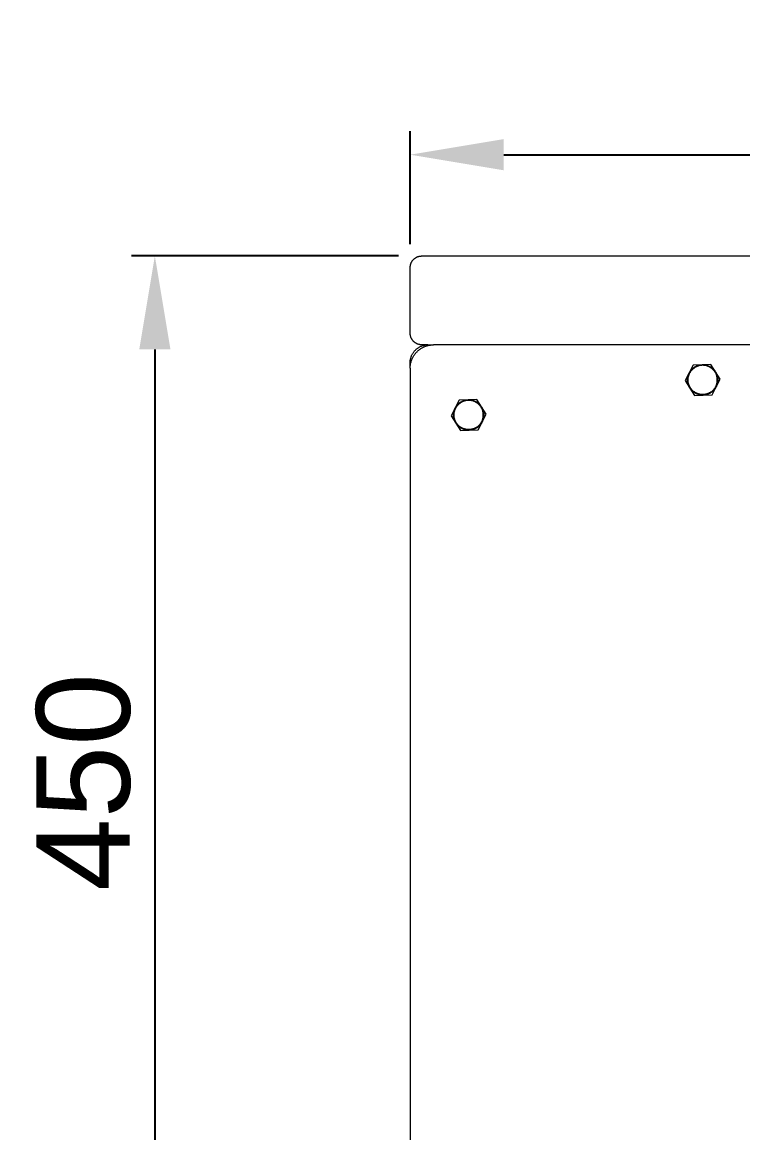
# Model space of a CAD drawing. Header units: millimetres. Extents: x -152 to 4236, y -557 to 2576.
# Drawn here: x 3132.1 to 3440, y 2100.8 to 2575.8 of the extents above; entities that cross this region are included whole.
import ezdxf

# ---------------------------------------------------------------- set-up
doc = ezdxf.new("R2010")
doc.units = ezdxf.units.MM
doc.layers.add('ZANO_R', color=7, linetype='Continuous', lineweight=0)
doc.layers.add('ZANO_W', color=1, linetype='Continuous', lineweight=0)
doc.styles.add('Arial', font='arial.ttf')
doc.styles.get("Standard").update_dxf_attribs({"font": 'ARIALUNI.TTF'})
doc.dimstyles.new('pl i ang', dxfattribs={"dimtxt": 50, "dimasz": 50, "dimexe": 1.25, "dimexo": 0.625, "dimgap": 10, "dimtad": 1, "dimtoh": 1, "dimtxsty": 'Standard', "dimcen": 2.5, "dimclrd": 1, "dimclre": 1, "dimclrt": 1, "dimadec": 0, "dimazin": 0, "dimtfac": 1, "dimtmove": 0, "dimatfit": 3, "dimfxl": 1, "dimarcsym": 1})

# ---------------------------------------------------------------- blocks, each defined once
blk = doc.blocks.new('*D449')
at = {"layer": 'ZANO_W', "color": 1, "lineweight": -2}
for p, q in [((3292.84, 2475.86), (3178.75, 2475.86)), ((3188.75, 2435.86), (3188.75, 2065.86)), ((3287.84, 2025.86), (3178.75, 2025.86))]:
    blk.add_line(p, q, dxfattribs=at)
at = {"layer": 'ZANO_W', "color": 1}
for points in [[(3195.42, 2435.86), (3182.09, 2435.86), (3188.75, 2475.86)], [(3182.09, 2065.86), (3195.42, 2065.86), (3188.75, 2025.86)]]:
    blk.add_solid(points, dxfattribs=at)
at = {"layer": 'ZANO_W', "color": 1, "insert": (3158.33, 2250.86), "char_height": 40, "attachment_point": 5, "rotation": 90, "style": 'Arial'}
blk.add_mtext('450', dxfattribs=at)
blk = doc.blocks.new('*D450')
at = {"layer": 'ZANO_W', "color": 1, "lineweight": -2}
for p, q in [((3297.84, 2480.86), (3297.84, 2529.17)), ((3747.84, 2480.86), (3747.84, 2529.17)), ((3337.84, 2519.17), (3707.84, 2519.17))]:
    blk.add_line(p, q, dxfattribs=at)
at = {"layer": 'ZANO_W', "color": 1}
for points in [[(3337.84, 2525.84), (3337.84, 2512.5), (3297.84, 2519.17)], [(3707.84, 2512.5), (3707.84, 2525.84), (3747.84, 2519.17)]]:
    blk.add_solid(points, dxfattribs=at)
at = {"layer": 'ZANO_W', "color": 1, "insert": (3522.84, 2549.59), "char_height": 40, "attachment_point": 5, "style": 'Arial'}
blk.add_mtext('450', dxfattribs=at)

msp = doc.modelspace()

# ---------------------------------------------------------------- linework, layer by layer
at = {"layer": 'ZANO_R'}
for p, q in [((3299.56, 2474.63), (3299.69, 2474.74)), ((3299.69, 2474.74), (3299.82, 2474.84)), ((3299.82, 2474.84), (3299.96, 2474.94)), ((3299.96, 2474.94), (3300.1, 2475.04)), ((3300.1, 2475.04), (3300.25, 2475.13)), ((3300.25, 2475.13), (3300.39, 2475.21)), ((3300.39, 2475.21), (3300.54, 2475.3)), ((3300.54, 2475.3), (3300.7, 2475.37)), ((3300.7, 2475.37), (3300.85, 2475.44)), ((3300.85, 2475.44), (3301.01, 2475.51)), ((3301.01, 2475.51), (3301.17, 2475.57)), ((3301.17, 2475.57), (3301.33, 2475.62)), ((3301.33, 2475.62), (3301.5, 2475.67)), ((3301.5, 2475.67), (3301.66, 2475.71)), ((3301.66, 2475.71), (3301.83, 2475.75)), ((3301.83, 2475.75), (3301.99, 2475.78)), ((3301.99, 2475.78), (3302.16, 2475.81)), ((3302.16, 2475.81), (3302.33, 2475.83)), ((3302.33, 2475.83), (3302.5, 2475.84)), ((3302.5, 2475.84), (3302.67, 2475.85)), ((3302.67, 2475.85), (3302.84, 2475.86)), ((3302.84, 2475.86), (3742.84, 2475.86)), ((3297.84, 2470.86), (3297.85, 2471.03)), ((3297.84, 2442.86), (3297.84, 2470.86)), ((3297.85, 2471.03), (3297.86, 2471.2)), ((3297.86, 2471.2), (3297.87, 2471.37)), ((3297.87, 2471.37), (3297.89, 2471.54)), ((3297.89, 2471.54), (3297.92, 2471.71)), ((3297.92, 2471.71), (3297.95, 2471.87)), ((3297.95, 2471.87), (3297.99, 2472.04)), ((3297.99, 2472.04), (3298.03, 2472.21)), ((3298.03, 2472.21), (3298.08, 2472.37)), ((3298.08, 2472.37), (3298.13, 2472.53)), ((3298.13, 2472.53), (3298.19, 2472.69)), ((3298.19, 2472.69), (3298.26, 2472.85)), ((3298.26, 2472.85), (3298.33, 2473)), ((3298.33, 2473), (3298.4, 2473.16)), ((3298.4, 2473.16), (3298.49, 2473.31)), ((3298.49, 2473.31), (3298.57, 2473.45)), ((3298.57, 2473.45), (3298.66, 2473.6)), ((3298.66, 2473.6), (3298.76, 2473.74)), ((3298.76, 2473.74), (3298.86, 2473.88)), ((3298.86, 2473.88), (3298.97, 2474.01)), ((3298.97, 2474.01), (3299.08, 2474.14)), ((3299.08, 2474.14), (3299.19, 2474.27)), ((3299.19, 2474.27), (3299.31, 2474.39)), ((3299.31, 2474.39), (3299.43, 2474.51)), ((3299.43, 2474.51), (3299.56, 2474.63)), ((3297.85, 2442.69), (3297.84, 2442.86)), ((3297.86, 2442.52), (3297.85, 2442.69)), ((3297.87, 2442.35), (3297.86, 2442.52)), ((3297.89, 2442.18), (3297.87, 2442.35)), ((3297.92, 2442.01), (3297.89, 2442.18)), ((3297.95, 2441.84), (3297.92, 2442.01)), ((3297.99, 2441.67), (3297.95, 2441.84)), ((3298.03, 2441.51), (3297.99, 2441.67)), ((3298.08, 2441.34), (3298.03, 2441.51)), ((3298.13, 2441.18), (3298.08, 2441.34)), ((3298.19, 2441.02), (3298.13, 2441.18)), ((3298.26, 2440.86), (3298.19, 2441.02)), ((3298.33, 2440.71), (3298.26, 2440.86)), ((3298.4, 2440.56), (3298.33, 2440.71)), ((3298.49, 2440.41), (3298.4, 2440.56)), ((3298.57, 2440.26), (3298.49, 2440.41)), ((3298.66, 2440.11), (3298.57, 2440.26)), ((3298.76, 2439.97), (3298.66, 2440.11)), ((3298.86, 2439.84), (3298.76, 2439.97)), ((3298.97, 2439.7), (3298.86, 2439.84)), ((3299.08, 2439.57), (3298.97, 2439.7)), ((3299.19, 2439.44), (3299.08, 2439.57)), ((3299.31, 2439.32), (3299.19, 2439.44)), ((3299.43, 2439.2), (3299.31, 2439.32)), ((3299.56, 2439.09), (3299.43, 2439.2)), ((3299.69, 2438.98), (3299.56, 2439.09)), ((3299.82, 2438.87), (3299.69, 2438.98)), ((3299.96, 2438.77), (3299.82, 2438.87)), ((3300.1, 2438.68), (3299.96, 2438.77)), ((3300.25, 2438.58), (3300.1, 2438.68)), ((3300.39, 2438.5), (3300.25, 2438.58)), ((3300.54, 2438.42), (3300.39, 2438.5)), ((3300.7, 2438.34), (3300.54, 2438.42)), ((3300.85, 2438.27), (3300.7, 2438.34)), ((3301.01, 2438.21), (3300.85, 2438.27)), ((3301.17, 2438.15), (3301.01, 2438.21)), ((3301.33, 2438.09), (3301.17, 2438.15)), ((3301.28, 2436.61), (3301.5, 2436.75)), ((3301.5, 2438.04), (3301.33, 2438.09)), ((3301.66, 2438), (3301.5, 2438.04)), ((3301.5, 2436.75), (3301.72, 2436.88)), ((3301.83, 2437.96), (3301.66, 2438)), ((3301.72, 2436.88), (3301.95, 2437)), ((3301.99, 2437.93), (3301.83, 2437.96)), ((3301.95, 2437), (3302.18, 2437.12)), ((3302.16, 2437.9), (3301.99, 2437.93)), ((3302.33, 2437.88), (3302.16, 2437.9)), ((3302.18, 2437.12), (3302.42, 2437.23)), ((3302.5, 2437.87), (3302.33, 2437.88)), ((3302.42, 2437.23), (3302.66, 2437.33)), ((3302.67, 2437.86), (3302.5, 2437.87)), ((3302.66, 2437.33), (3302.9, 2437.42)), ((3302.84, 2437.86), (3302.67, 2437.86)), ((3305.35, 2437.86), (3302.84, 2437.86)), ((3302.9, 2437.42), (3303.15, 2437.5)), ((3302.94, 2436.57), (3303.24, 2436.74)), ((3303.15, 2437.5), (3303.39, 2437.57)), ((3303.24, 2436.74), (3303.55, 2436.89)), ((3303.39, 2437.57), (3303.64, 2437.64)), ((3303.55, 2436.89), (3303.86, 2437.03)), ((3303.64, 2437.64), (3303.9, 2437.7)), ((3303.86, 2437.03), (3304.18, 2437.16)), ((3303.9, 2437.7), (3304.15, 2437.75)), ((3304.15, 2437.75), (3304.41, 2437.79)), ((3304.18, 2437.16), (3304.5, 2437.28)), ((3304.41, 2437.79), (3304.67, 2437.82)), ((3304.5, 2437.28), (3304.82, 2437.39)), ((3304.67, 2437.82), (3304.93, 2437.84)), ((3304.82, 2437.39), (3305.15, 2437.49)), ((3304.93, 2437.84), (3305.18, 2437.85)), ((3305.15, 2437.49), (3305.48, 2437.57)), ((3305.18, 2437.85), (3305.44, 2437.86)), ((3305.44, 2437.86), (3307.73, 2437.86)), ((3305.44, 2437.86), (3305.44, 2437.56)), ((3305.48, 2437.57), (3305.81, 2437.65)), ((3305.81, 2437.65), (3306.15, 2437.71)), ((3306.15, 2437.71), (3306.48, 2437.76)), ((3306.48, 2437.76), (3306.82, 2437.8)), ((3306.82, 2437.8), (3307.16, 2437.83)), ((3307.16, 2437.83), (3307.5, 2437.85)), ((3307.5, 2437.85), (3307.84, 2437.86)), ((3737.84, 2437.86), (3307.84, 2437.86)), ((3298, 2431.8), (3298.06, 2432.06)), ((3298.06, 2432.06), (3298.13, 2432.31)), ((3298.13, 2432.31), (3298.2, 2432.56)), ((3298.2, 2432.56), (3298.28, 2432.8)), ((3298.28, 2432.8), (3298.37, 2433.04)), ((3298.37, 2433.04), (3298.47, 2433.28)), ((3298.47, 2433.28), (3298.58, 2433.52)), ((3298.58, 2433.52), (3298.7, 2433.75)), ((3298.67, 2431.84), (3298.81, 2432.15)), ((3298.7, 2433.75), (3298.82, 2433.98)), ((3298.81, 2432.15), (3298.97, 2432.46)), ((3298.82, 2433.98), (3298.95, 2434.21)), ((3298.95, 2434.21), (3299.09, 2434.42)), ((3298.97, 2432.46), (3299.13, 2432.76)), ((3299.09, 2434.42), (3299.24, 2434.64)), ((3299.13, 2432.76), (3299.3, 2433.05)), ((3299.24, 2434.64), (3299.39, 2434.85)), ((3299.3, 2433.05), (3299.48, 2433.34)), ((3299.39, 2434.85), (3299.55, 2435.05)), ((3299.48, 2433.34), (3299.67, 2433.62)), ((3299.55, 2435.05), (3299.72, 2435.25)), ((3299.67, 2433.62), (3299.88, 2433.9)), ((3299.72, 2435.25), (3299.89, 2435.44)), ((3299.88, 2433.9), (3300.09, 2434.17)), ((3299.89, 2435.44), (3300.07, 2435.63)), ((3300.07, 2435.63), (3300.26, 2435.81)), ((3300.09, 2434.17), (3300.31, 2434.43)), ((3300.26, 2435.81), (3300.45, 2435.98)), ((3300.31, 2434.43), (3300.54, 2434.68)), ((3300.45, 2435.98), (3300.65, 2436.15)), ((3300.54, 2434.68), (3300.77, 2434.93)), ((3300.65, 2436.15), (3300.85, 2436.31)), ((3300.77, 2434.93), (3301.02, 2435.16)), ((3300.85, 2436.31), (3301.06, 2436.47)), ((3301.02, 2435.16), (3301.27, 2435.39)), ((3301.06, 2436.47), (3301.28, 2436.61)), ((3301.27, 2435.39), (3301.53, 2435.61)), ((3301.53, 2435.61), (3301.8, 2435.82)), ((3301.8, 2435.82), (3302.08, 2436.03)), ((3302.08, 2436.03), (3302.36, 2436.22)), ((3302.36, 2436.22), (3302.65, 2436.4)), ((3302.65, 2436.4), (3302.94, 2436.57)), ((3297.84, 2430.26), (3297.85, 2430.52)), ((3297.84, 2427.97), (3297.84, 2430.26)), ((3297.84, 2430.26), (3298.14, 2430.26)), ((3297.84, 2427.86), (3297.85, 2428.2)), ((3297.84, 2427.86), (3297.84, 2033.86)), ((3297.85, 2430.52), (3297.86, 2430.78)), ((3297.85, 2428.2), (3297.87, 2428.54)), ((3297.86, 2430.78), (3297.88, 2431.03)), ((3297.87, 2428.54), (3297.9, 2428.88)), ((3297.88, 2431.03), (3297.91, 2431.29)), ((3297.9, 2428.88), (3297.94, 2429.22)), ((3297.91, 2431.29), (3297.95, 2431.55)), ((3297.94, 2429.22), (3297.99, 2429.56)), ((3297.95, 2431.55), (3298, 2431.8)), ((3297.99, 2429.56), (3298.05, 2429.89)), ((3298.05, 2429.89), (3298.13, 2430.22)), ((3298.13, 2430.22), (3298.21, 2430.55)), ((3298.21, 2430.55), (3298.31, 2430.88)), ((3298.31, 2430.88), (3298.42, 2431.21)), ((3298.42, 2431.21), (3298.54, 2431.53)), ((3298.54, 2431.53), (3298.67, 2431.84)), ((3418.83, 2429.2), (3417.09, 2425.88)), ((3417.96, 2427.14), (3418.11, 2427.31)), ((3418.11, 2427.31), (3418.26, 2427.46)), ((3418.26, 2427.46), (3418.42, 2427.62)), ((3418.35, 2427.2), (3418.5, 2427.35)), ((3418.42, 2427.62), (3418.58, 2427.76)), ((3418.5, 2427.35), (3418.66, 2427.5)), ((3418.58, 2427.76), (3418.75, 2427.9)), ((3418.66, 2427.5), (3418.82, 2427.64)), ((3418.75, 2427.9), (3418.92, 2428.04)), ((3418.82, 2427.64), (3418.98, 2427.77)), ((3422.58, 2429.35), (3418.83, 2429.2)), ((3418.92, 2428.04), (3419.1, 2428.17)), ((3418.98, 2427.77), (3419.15, 2427.9)), ((3419.1, 2428.17), (3419.28, 2428.29)), ((3419.15, 2427.9), (3419.33, 2428.02)), ((3419.28, 2428.29), (3419.47, 2428.41)), ((3419.33, 2428.02), (3419.51, 2428.14)), ((3419.47, 2428.41), (3419.65, 2428.52)), ((3419.69, 2428.25), (3419.51, 2428.14)), ((3419.65, 2428.52), (3419.85, 2428.62)), ((3419.87, 2428.36), (3419.69, 2428.25)), ((3419.85, 2428.62), (3420.04, 2428.72)), ((3420.06, 2428.45), (3419.87, 2428.36)), ((3420.04, 2428.72), (3420.24, 2428.81)), ((3420.26, 2428.55), (3420.06, 2428.45)), ((3420.24, 2428.81), (3420.45, 2428.9)), ((3420.45, 2428.63), (3420.26, 2428.55)), ((3420.45, 2428.9), (3420.65, 2428.98)), ((3420.65, 2428.71), (3420.45, 2428.63)), ((3420.65, 2428.98), (3420.86, 2429.05)), ((3420.85, 2428.78), (3420.65, 2428.71)), ((3421.05, 2428.84), (3420.85, 2428.78)), ((3420.86, 2429.05), (3421.07, 2429.11)), ((3421.26, 2428.9), (3421.05, 2428.84)), ((3421.07, 2429.11), (3421.28, 2429.17)), ((3421.47, 2428.95), (3421.26, 2428.9)), ((3421.28, 2429.17), (3421.5, 2429.22)), ((3421.68, 2429), (3421.47, 2428.95)), ((3421.5, 2429.22), (3421.71, 2429.26)), ((3421.89, 2429.03), (3421.68, 2429)), ((3421.71, 2429.26), (3421.93, 2429.29)), ((3422.1, 2429.06), (3421.89, 2429.03)), ((3421.93, 2429.29), (3422.15, 2429.32)), ((3422.31, 2429.08), (3422.1, 2429.06)), ((3422.15, 2429.32), (3422.37, 2429.34)), ((3422.52, 2429.1), (3422.31, 2429.08)), ((3422.37, 2429.34), (3422.58, 2429.35)), ((3422.74, 2429.11), (3422.52, 2429.1)), ((3426.33, 2429.5), (3422.58, 2429.35)), ((3422.58, 2429.35), (3422.8, 2429.36)), ((3422.95, 2429.11), (3422.74, 2429.11)), ((3422.8, 2429.36), (3423.02, 2429.35)), ((3423.16, 2429.1), (3422.95, 2429.11)), ((3423.02, 2429.35), (3423.24, 2429.34)), ((3423.38, 2429.08), (3423.16, 2429.1)), ((3423.24, 2429.34), (3423.46, 2429.33)), ((3423.59, 2429.06), (3423.38, 2429.08)), ((3423.46, 2429.33), (3423.68, 2429.3)), ((3423.8, 2429.03), (3423.59, 2429.06)), ((3423.68, 2429.3), (3423.9, 2429.27)), ((3424.01, 2429), (3423.8, 2429.03)), ((3423.9, 2429.27), (3424.11, 2429.23)), ((3424.22, 2428.95), (3424.01, 2429)), ((3424.11, 2429.23), (3424.33, 2429.18)), ((3424.43, 2428.9), (3424.22, 2428.95)), ((3424.33, 2429.18), (3424.54, 2429.13)), ((3424.63, 2428.85), (3424.43, 2428.9)), ((3424.54, 2429.13), (3424.75, 2429.07)), ((3424.84, 2428.78), (3424.63, 2428.85)), ((3424.75, 2429.07), (3424.96, 2429)), ((3425.04, 2428.71), (3424.84, 2428.78)), ((3424.96, 2429), (3425.17, 2428.93)), ((3425.24, 2428.63), (3425.04, 2428.71)), ((3425.17, 2428.93), (3425.37, 2428.85)), ((3425.43, 2428.55), (3425.24, 2428.63)), ((3425.37, 2428.85), (3425.57, 2428.76)), ((3425.62, 2428.45), (3425.43, 2428.55)), ((3425.57, 2428.76), (3425.77, 2428.66)), ((3425.81, 2428.36), (3425.62, 2428.45)), ((3425.77, 2428.66), (3425.96, 2428.56)), ((3426, 2428.25), (3425.81, 2428.36)), ((3425.96, 2428.56), (3426.15, 2428.45)), ((3426.18, 2428.14), (3426, 2428.25)), ((3426.15, 2428.45), (3426.34, 2428.34)), ((3426.36, 2428.02), (3426.18, 2428.14)), ((3428.34, 2426.33), (3426.33, 2429.5)), ((3426.34, 2428.34), (3426.52, 2428.21)), ((3426.53, 2427.9), (3426.36, 2428.02)), ((3426.52, 2428.21), (3426.7, 2428.09)), ((3426.7, 2427.77), (3426.53, 2427.9)), ((3426.7, 2428.09), (3426.88, 2427.95)), ((3426.87, 2427.64), (3426.7, 2427.77)), ((3427.03, 2427.5), (3426.87, 2427.64)), ((3426.88, 2427.95), (3427.05, 2427.81)), ((3427.19, 2427.35), (3427.03, 2427.5)), ((3427.05, 2427.81), (3427.21, 2427.67)), ((3427.34, 2427.2), (3427.19, 2427.35)), ((3427.21, 2427.67), (3427.37, 2427.52)), ((3427.37, 2427.52), (3427.53, 2427.36)), ((3427.53, 2427.36), (3427.68, 2427.2)), ((3417.09, 2425.88), (3415.34, 2422.56)), ((3415.34, 2422.56), (3417.35, 2419.38)), ((3416.34, 2422.93), (3416.35, 2423.15)), ((3416.35, 2422.71), (3416.34, 2422.93)), ((3416.35, 2423.15), (3416.36, 2423.36)), ((3416.35, 2422.49), (3416.35, 2422.71)), ((3416.37, 2422.27), (3416.35, 2422.49)), ((3416.36, 2423.36), (3416.38, 2423.58)), ((3416.38, 2423.58), (3416.41, 2423.8)), ((3416.41, 2423.8), (3416.45, 2424.02)), ((3416.45, 2424.02), (3416.49, 2424.23)), ((3416.49, 2424.23), (3416.54, 2424.45)), ((3416.54, 2424.45), (3416.6, 2424.66)), ((3416.6, 2424.66), (3416.66, 2424.87)), ((3416.6, 2423.18), (3416.62, 2423.39)), ((3416.6, 2422.96), (3416.6, 2423.18)), ((3416.6, 2422.75), (3416.6, 2422.96)), ((3416.6, 2422.54), (3416.6, 2422.75)), ((3416.62, 2422.32), (3416.6, 2422.54)), ((3416.62, 2423.39), (3416.64, 2423.6)), ((3416.64, 2423.6), (3416.67, 2423.81)), ((3416.66, 2424.87), (3416.73, 2425.08)), ((3416.67, 2423.81), (3416.7, 2424.02)), ((3416.7, 2424.02), (3416.75, 2424.23)), ((3416.73, 2425.08), (3416.81, 2425.28)), ((3416.75, 2424.23), (3416.8, 2424.44)), ((3416.8, 2424.44), (3416.86, 2424.64)), ((3416.81, 2425.28), (3416.9, 2425.48)), ((3416.86, 2424.64), (3416.92, 2424.85)), ((3416.9, 2425.48), (3416.99, 2425.68)), ((3416.92, 2424.85), (3416.99, 2425.05)), ((3416.99, 2425.68), (3417.09, 2425.88)), ((3416.99, 2425.05), (3417.07, 2425.25)), ((3417.07, 2425.25), (3417.15, 2425.44)), ((3417.09, 2425.88), (3417.2, 2426.07)), ((3417.15, 2425.44), (3417.25, 2425.64)), ((3417.2, 2426.07), (3417.31, 2426.26)), ((3417.25, 2425.64), (3417.34, 2425.83)), ((3417.31, 2426.26), (3417.43, 2426.45)), ((3417.34, 2425.83), (3417.45, 2426.01)), ((3417.43, 2426.45), (3417.55, 2426.63)), ((3417.45, 2426.01), (3417.56, 2426.19)), ((3417.55, 2426.63), (3417.68, 2426.8)), ((3417.56, 2426.19), (3417.68, 2426.37)), ((3417.68, 2426.8), (3417.82, 2426.98)), ((3417.68, 2426.37), (3417.8, 2426.55)), ((3417.8, 2426.55), (3417.93, 2426.72)), ((3417.82, 2426.98), (3417.96, 2427.14)), ((3417.93, 2426.72), (3418.06, 2426.88)), ((3418.06, 2426.88), (3418.2, 2427.04)), ((3418.2, 2427.04), (3418.35, 2427.2)), ((3427.48, 2427.04), (3427.34, 2427.2)), ((3427.62, 2426.88), (3427.48, 2427.04)), ((3427.76, 2426.72), (3427.62, 2426.88)), ((3427.68, 2427.2), (3427.82, 2427.04)), ((3427.89, 2426.55), (3427.76, 2426.72)), ((3427.82, 2427.04), (3427.96, 2426.87)), ((3428.01, 2426.37), (3427.89, 2426.55)), ((3427.96, 2426.87), (3428.09, 2426.69)), ((3428.13, 2426.2), (3428.01, 2426.37)), ((3428.09, 2426.69), (3428.22, 2426.51)), ((3428.24, 2426.01), (3428.13, 2426.2)), ((3428.22, 2426.51), (3428.34, 2426.33)), ((3428.34, 2425.83), (3428.24, 2426.01)), ((3430.34, 2423.16), (3428.34, 2426.33)), ((3428.34, 2426.33), (3428.45, 2426.14)), ((3428.44, 2425.64), (3428.34, 2425.83)), ((3428.53, 2425.44), (3428.44, 2425.64)), ((3428.45, 2426.14), (3428.56, 2425.95)), ((3428.62, 2425.25), (3428.53, 2425.44)), ((3428.56, 2425.95), (3428.66, 2425.75)), ((3428.6, 2419.83), (3430.34, 2423.16)), ((3428.7, 2425.05), (3428.62, 2425.25)), ((3428.66, 2425.75), (3428.76, 2425.56)), ((3428.77, 2424.85), (3428.7, 2425.05)), ((3428.76, 2425.56), (3428.84, 2425.36)), ((3428.83, 2424.65), (3428.77, 2424.85)), ((3428.89, 2424.44), (3428.83, 2424.65)), ((3428.84, 2425.36), (3428.93, 2425.15)), ((3428.94, 2424.23), (3428.89, 2424.44)), ((3428.93, 2425.15), (3429, 2424.94)), ((3428.98, 2424.02), (3428.94, 2424.23)), ((3429.02, 2423.81), (3428.98, 2424.02)), ((3429, 2424.94), (3429.07, 2424.74)), ((3429.05, 2423.6), (3429.02, 2423.81)), ((3429.07, 2423.39), (3429.05, 2423.6)), ((3429.07, 2424.74), (3429.13, 2424.52)), ((3429.09, 2423.18), (3429.07, 2423.39)), ((3429.07, 2422.32), (3429.09, 2422.54)), ((3429.09, 2422.96), (3429.09, 2423.18)), ((3429.09, 2422.75), (3429.09, 2422.96)), ((3429.09, 2422.54), (3429.09, 2422.75)), ((3429.13, 2424.52), (3429.18, 2424.31)), ((3429.18, 2424.31), (3429.22, 2424.1)), ((3429.22, 2424.1), (3429.26, 2423.88)), ((3429.26, 2423.88), (3429.29, 2423.66)), ((3429.29, 2423.66), (3429.32, 2423.44)), ((3429.32, 2423.44), (3429.33, 2423.23)), ((3429.34, 2422.57), (3429.32, 2422.35)), ((3429.33, 2423.23), (3429.34, 2423.01)), ((3429.34, 2423.01), (3429.34, 2422.79)), ((3429.34, 2422.79), (3429.34, 2422.57)), ((3416.39, 2422.05), (3416.37, 2422.27)), ((3416.43, 2421.83), (3416.39, 2422.05)), ((3416.46, 2421.62), (3416.43, 2421.83)), ((3416.51, 2421.4), (3416.46, 2421.62)), ((3416.56, 2421.19), (3416.51, 2421.4)), ((3416.62, 2420.98), (3416.56, 2421.19)), ((3416.64, 2422.11), (3416.62, 2422.32)), ((3416.69, 2420.77), (3416.62, 2420.98)), ((3416.67, 2421.9), (3416.64, 2422.11)), ((3416.7, 2421.69), (3416.67, 2421.9)), ((3416.76, 2420.56), (3416.69, 2420.77)), ((3416.75, 2421.48), (3416.7, 2421.69)), ((3416.8, 2421.27), (3416.75, 2421.48)), ((3416.84, 2420.36), (3416.76, 2420.56)), ((3416.86, 2421.07), (3416.8, 2421.27)), ((3416.93, 2420.16), (3416.84, 2420.36)), ((3416.92, 2420.86), (3416.86, 2421.07)), ((3416.99, 2420.66), (3416.92, 2420.86)), ((3417.03, 2419.96), (3416.93, 2420.16)), ((3417.07, 2420.46), (3416.99, 2420.66)), ((3417.13, 2419.76), (3417.03, 2419.96)), ((3417.16, 2420.27), (3417.07, 2420.46)), ((3417.24, 2419.57), (3417.13, 2419.76)), ((3417.25, 2420.08), (3417.16, 2420.27)), ((3417.35, 2419.38), (3417.24, 2419.57)), ((3417.35, 2419.89), (3417.25, 2420.08)), ((3417.45, 2419.7), (3417.35, 2419.89)), ((3417.35, 2419.38), (3419.35, 2416.21)), ((3417.47, 2419.2), (3417.35, 2419.38)), ((3417.56, 2419.52), (3417.45, 2419.7)), ((3417.6, 2419.02), (3417.47, 2419.2)), ((3417.68, 2419.34), (3417.56, 2419.52)), ((3417.73, 2418.85), (3417.6, 2419.02)), ((3417.8, 2419.17), (3417.68, 2419.34)), ((3417.87, 2418.68), (3417.73, 2418.85)), ((3417.93, 2419), (3417.8, 2419.17)), ((3418.01, 2418.51), (3417.87, 2418.68)), ((3418.06, 2418.83), (3417.93, 2419)), ((3418.16, 2418.35), (3418.01, 2418.51)), ((3418.2, 2418.67), (3418.06, 2418.83)), ((3418.32, 2418.19), (3418.16, 2418.35)), ((3418.35, 2418.51), (3418.2, 2418.67)), ((3418.48, 2418.04), (3418.32, 2418.19)), ((3418.5, 2418.36), (3418.35, 2418.51)), ((3418.64, 2417.9), (3418.48, 2418.04)), ((3418.66, 2418.22), (3418.5, 2418.36)), ((3418.81, 2417.76), (3418.64, 2417.9)), ((3418.82, 2418.08), (3418.66, 2418.22)), ((3418.98, 2417.63), (3418.81, 2417.76)), ((3418.98, 2417.94), (3418.82, 2418.08)), ((3419.15, 2417.81), (3418.98, 2417.94)), ((3419.33, 2417.69), (3419.15, 2417.81)), ((3426.36, 2417.69), (3426.54, 2417.81)), ((3426.54, 2417.81), (3426.71, 2417.94)), ((3426.71, 2417.94), (3426.87, 2418.08)), ((3426.94, 2417.81), (3426.77, 2417.67)), ((3426.85, 2416.51), (3428.6, 2419.83)), ((3426.87, 2418.08), (3427.03, 2418.22)), ((3427.11, 2417.95), (3426.94, 2417.81)), ((3427.03, 2418.22), (3427.19, 2418.36)), ((3427.27, 2418.1), (3427.11, 2417.95)), ((3427.19, 2418.36), (3427.34, 2418.51)), ((3427.43, 2418.25), (3427.27, 2418.1)), ((3427.34, 2418.51), (3427.48, 2418.67)), ((3427.58, 2418.41), (3427.43, 2418.25)), ((3427.48, 2418.67), (3427.62, 2418.83)), ((3427.73, 2418.57), (3427.58, 2418.41)), ((3427.62, 2418.83), (3427.76, 2419)), ((3427.87, 2418.74), (3427.73, 2418.57)), ((3427.76, 2419), (3427.89, 2419.17)), ((3428.01, 2418.91), (3427.87, 2418.74)), ((3427.89, 2419.17), (3428.01, 2419.34)), ((3428.01, 2419.34), (3428.13, 2419.52)), ((3428.14, 2419.09), (3428.01, 2418.91)), ((3428.13, 2419.52), (3428.24, 2419.7)), ((3428.26, 2419.27), (3428.14, 2419.09)), ((3428.24, 2419.7), (3428.34, 2419.89)), ((3428.38, 2419.45), (3428.26, 2419.27)), ((3428.34, 2419.89), (3428.44, 2420.08)), ((3428.49, 2419.64), (3428.38, 2419.45)), ((3428.44, 2420.08), (3428.53, 2420.27)), ((3428.6, 2419.83), (3428.49, 2419.64)), ((3428.53, 2420.27), (3428.62, 2420.47)), ((3428.7, 2420.03), (3428.6, 2419.83)), ((3428.62, 2420.47), (3428.7, 2420.66)), ((3428.7, 2420.66), (3428.77, 2420.86)), ((3428.79, 2420.23), (3428.7, 2420.03)), ((3428.77, 2420.86), (3428.83, 2421.07)), ((3428.87, 2420.43), (3428.79, 2420.23)), ((3428.83, 2421.07), (3428.89, 2421.27)), ((3428.95, 2420.64), (3428.87, 2420.43)), ((3428.89, 2421.27), (3428.94, 2421.48)), ((3428.94, 2421.48), (3428.98, 2421.69)), ((3429.02, 2420.84), (3428.95, 2420.64)), ((3428.98, 2421.69), (3429.02, 2421.9)), ((3429.02, 2421.9), (3429.05, 2422.11)), ((3429.09, 2421.05), (3429.02, 2420.84)), ((3429.05, 2422.11), (3429.07, 2422.32)), ((3429.15, 2421.27), (3429.09, 2421.05)), ((3429.2, 2421.48), (3429.15, 2421.27)), ((3429.24, 2421.7), (3429.2, 2421.48)), ((3429.28, 2421.91), (3429.24, 2421.7)), ((3429.3, 2422.13), (3429.28, 2421.91)), ((3429.32, 2422.35), (3429.3, 2422.13)), ((3318.83, 2414.2), (3317.09, 2410.88)), ((3318.75, 2412.9), (3318.92, 2413.04)), ((3322.58, 2414.35), (3318.83, 2414.2)), ((3318.92, 2413.04), (3319.1, 2413.17)), ((3319.1, 2413.17), (3319.28, 2413.29)), ((3319.15, 2412.9), (3319.33, 2413.02)), ((3319.28, 2413.29), (3319.47, 2413.41)), ((3319.33, 2413.02), (3319.51, 2413.14)), ((3319.47, 2413.41), (3319.65, 2413.52)), ((3319.69, 2413.25), (3319.51, 2413.14)), ((3319.65, 2413.52), (3319.85, 2413.62)), ((3319.87, 2413.36), (3319.69, 2413.25)), ((3319.85, 2413.62), (3320.04, 2413.72)), ((3320.06, 2413.45), (3319.87, 2413.36)), ((3320.04, 2413.72), (3320.24, 2413.81)), ((3320.26, 2413.55), (3320.06, 2413.45)), ((3320.24, 2413.81), (3320.45, 2413.9)), ((3320.45, 2413.63), (3320.26, 2413.55)), ((3320.45, 2413.9), (3320.65, 2413.98)), ((3320.65, 2413.71), (3320.45, 2413.63)), ((3320.65, 2413.98), (3320.86, 2414.05)), ((3320.85, 2413.78), (3320.65, 2413.71)), ((3321.05, 2413.84), (3320.85, 2413.78)), ((3320.86, 2414.05), (3321.07, 2414.11)), ((3321.26, 2413.9), (3321.05, 2413.84)), ((3321.07, 2414.11), (3321.28, 2414.17)), ((3321.47, 2413.95), (3321.26, 2413.9)), ((3321.28, 2414.17), (3321.5, 2414.22)), ((3321.68, 2414), (3321.47, 2413.95)), ((3321.5, 2414.22), (3321.71, 2414.26)), ((3321.89, 2414.03), (3321.68, 2414)), ((3321.71, 2414.26), (3321.93, 2414.29)), ((3322.1, 2414.06), (3321.89, 2414.03)), ((3321.93, 2414.29), (3322.15, 2414.32)), ((3322.31, 2414.08), (3322.1, 2414.06)), ((3322.15, 2414.32), (3322.37, 2414.34)), ((3322.52, 2414.1), (3322.31, 2414.08)), ((3322.37, 2414.34), (3322.58, 2414.35)), ((3322.74, 2414.11), (3322.52, 2414.1)), ((3326.33, 2414.5), (3322.58, 2414.35)), ((3322.58, 2414.35), (3322.8, 2414.36)), ((3322.95, 2414.11), (3322.74, 2414.11)), ((3322.8, 2414.36), (3323.02, 2414.35)), ((3323.16, 2414.1), (3322.95, 2414.11)), ((3323.02, 2414.35), (3323.24, 2414.34)), ((3323.38, 2414.08), (3323.16, 2414.1)), ((3323.24, 2414.34), (3323.46, 2414.33)), ((3323.59, 2414.06), (3323.38, 2414.08)), ((3323.46, 2414.33), (3323.68, 2414.3)), ((3323.8, 2414.03), (3323.59, 2414.06)), ((3323.68, 2414.3), (3323.9, 2414.27)), ((3324.01, 2414), (3323.8, 2414.03)), ((3323.9, 2414.27), (3324.11, 2414.23)), ((3324.22, 2413.95), (3324.01, 2414)), ((3324.11, 2414.23), (3324.33, 2414.18)), ((3324.43, 2413.9), (3324.22, 2413.95)), ((3324.33, 2414.18), (3324.54, 2414.13)), ((3324.63, 2413.85), (3324.43, 2413.9)), ((3324.54, 2414.13), (3324.75, 2414.07)), ((3324.84, 2413.78), (3324.63, 2413.85)), ((3324.75, 2414.07), (3324.96, 2414)), ((3325.04, 2413.71), (3324.84, 2413.78)), ((3324.96, 2414), (3325.17, 2413.93)), ((3325.24, 2413.63), (3325.04, 2413.71)), ((3325.17, 2413.93), (3325.37, 2413.85)), ((3325.43, 2413.55), (3325.24, 2413.63)), ((3325.37, 2413.85), (3325.57, 2413.76)), ((3325.62, 2413.45), (3325.43, 2413.55)), ((3325.57, 2413.76), (3325.77, 2413.66)), ((3325.81, 2413.36), (3325.62, 2413.45)), ((3325.77, 2413.66), (3325.96, 2413.56)), ((3326, 2413.25), (3325.81, 2413.36)), ((3325.96, 2413.56), (3326.15, 2413.45)), ((3326.18, 2413.14), (3326, 2413.25)), ((3326.15, 2413.45), (3326.34, 2413.34)), ((3326.36, 2413.02), (3326.18, 2413.14)), ((3328.34, 2411.33), (3326.33, 2414.5)), ((3326.34, 2413.34), (3326.52, 2413.21)), ((3326.53, 2412.9), (3326.36, 2413.02)), ((3326.52, 2413.21), (3326.7, 2413.09)), ((3326.7, 2413.09), (3326.88, 2412.95)), ((3419.16, 2417.5), (3418.98, 2417.63)), ((3419.35, 2417.38), (3419.16, 2417.5)), ((3419.51, 2417.57), (3419.33, 2417.69)), ((3419.53, 2417.26), (3419.35, 2417.38)), ((3419.35, 2416.21), (3423.1, 2416.36)), ((3419.69, 2417.46), (3419.51, 2417.57)), ((3419.72, 2417.15), (3419.53, 2417.26)), ((3419.87, 2417.36), (3419.69, 2417.46)), ((3419.92, 2417.05), (3419.72, 2417.15)), ((3420.06, 2417.26), (3419.87, 2417.36)), ((3420.12, 2416.96), (3419.92, 2417.05)), ((3420.26, 2417.17), (3420.06, 2417.26)), ((3420.32, 2416.87), (3420.12, 2416.96)), ((3420.45, 2417.08), (3420.26, 2417.17)), ((3420.52, 2416.79), (3420.32, 2416.87)), ((3420.65, 2417), (3420.45, 2417.08)), ((3420.73, 2416.71), (3420.52, 2416.79)), ((3420.85, 2416.93), (3420.65, 2417)), ((3420.94, 2416.64), (3420.73, 2416.71)), ((3421.06, 2416.87), (3420.85, 2416.93)), ((3421.15, 2416.58), (3420.94, 2416.64)), ((3421.26, 2416.81), (3421.06, 2416.87)), ((3421.36, 2416.53), (3421.15, 2416.58)), ((3421.47, 2416.76), (3421.26, 2416.81)), ((3421.57, 2416.48), (3421.36, 2416.53)), ((3421.68, 2416.72), (3421.47, 2416.76)), ((3421.79, 2416.44), (3421.57, 2416.48)), ((3421.89, 2416.68), (3421.68, 2416.72)), ((3422.01, 2416.41), (3421.79, 2416.44)), ((3422.1, 2416.65), (3421.89, 2416.68)), ((3422.23, 2416.39), (3422.01, 2416.41)), ((3422.31, 2416.63), (3422.1, 2416.65)), ((3422.45, 2416.37), (3422.23, 2416.39)), ((3422.52, 2416.61), (3422.31, 2416.63)), ((3422.66, 2416.36), (3422.45, 2416.37)), ((3422.74, 2416.61), (3422.52, 2416.61)), ((3422.88, 2416.36), (3422.66, 2416.36)), ((3422.95, 2416.61), (3422.74, 2416.61)), ((3423.1, 2416.36), (3422.88, 2416.36)), ((3423.16, 2416.61), (3422.95, 2416.61)), ((3423.1, 2416.36), (3426.85, 2416.51)), ((3423.32, 2416.37), (3423.1, 2416.36)), ((3423.38, 2416.63), (3423.16, 2416.61)), ((3423.54, 2416.39), (3423.32, 2416.37)), ((3423.59, 2416.65), (3423.38, 2416.63)), ((3423.76, 2416.42), (3423.54, 2416.39)), ((3423.8, 2416.68), (3423.59, 2416.65)), ((3423.98, 2416.46), (3423.76, 2416.42)), ((3424.01, 2416.72), (3423.8, 2416.68)), ((3424.19, 2416.5), (3423.98, 2416.46)), ((3424.22, 2416.76), (3424.01, 2416.72)), ((3424.41, 2416.55), (3424.19, 2416.5)), ((3424.43, 2416.81), (3424.22, 2416.76)), ((3424.62, 2416.6), (3424.41, 2416.55)), ((3424.63, 2416.87), (3424.43, 2416.81)), ((3424.83, 2416.67), (3424.62, 2416.6)), ((3424.84, 2416.93), (3424.63, 2416.87)), ((3425.04, 2416.74), (3424.83, 2416.67)), ((3425.04, 2417), (3424.84, 2416.93)), ((3425.24, 2417.08), (3425.04, 2417)), ((3425.24, 2416.81), (3425.04, 2416.74)), ((3425.43, 2417.17), (3425.24, 2417.08)), ((3425.44, 2416.9), (3425.24, 2416.81)), ((3425.62, 2417.26), (3425.43, 2417.17)), ((3425.64, 2416.99), (3425.44, 2416.9)), ((3425.81, 2417.36), (3425.62, 2417.26)), ((3425.84, 2417.09), (3425.64, 2416.99)), ((3426, 2417.46), (3425.81, 2417.36)), ((3426.03, 2417.19), (3425.84, 2417.09)), ((3426.18, 2417.57), (3426, 2417.46)), ((3426.22, 2417.3), (3426.03, 2417.19)), ((3426.18, 2417.57), (3426.36, 2417.69)), ((3426.41, 2417.42), (3426.22, 2417.3)), ((3426.59, 2417.54), (3426.41, 2417.42)), ((3426.77, 2417.67), (3426.59, 2417.54)), ((3317.09, 2410.88), (3315.34, 2407.56)), ((3316.35, 2408.15), (3316.36, 2408.36)), ((3316.36, 2408.36), (3316.38, 2408.58)), ((3316.38, 2408.58), (3316.41, 2408.8)), ((3316.41, 2408.8), (3316.45, 2409.02)), ((3316.45, 2409.02), (3316.49, 2409.23)), ((3316.49, 2409.23), (3316.54, 2409.45)), ((3316.54, 2409.45), (3316.6, 2409.66)), ((3316.6, 2409.66), (3316.66, 2409.87)), ((3316.6, 2408.18), (3316.62, 2408.39)), ((3316.62, 2408.39), (3316.64, 2408.6)), ((3316.64, 2408.6), (3316.67, 2408.81)), ((3316.66, 2409.87), (3316.73, 2410.08)), ((3316.67, 2408.81), (3316.7, 2409.02)), ((3316.7, 2409.02), (3316.75, 2409.23)), ((3316.73, 2410.08), (3316.81, 2410.28)), ((3316.75, 2409.23), (3316.8, 2409.44)), ((3316.8, 2409.44), (3316.86, 2409.64)), ((3316.81, 2410.28), (3316.9, 2410.48)), ((3316.86, 2409.64), (3316.92, 2409.85)), ((3316.9, 2410.48), (3316.99, 2410.68)), ((3316.92, 2409.85), (3316.99, 2410.05)), ((3316.99, 2410.68), (3317.09, 2410.88)), ((3316.99, 2410.05), (3317.07, 2410.25)), ((3317.07, 2410.25), (3317.15, 2410.44)), ((3317.09, 2410.88), (3317.2, 2411.07)), ((3317.15, 2410.44), (3317.25, 2410.64)), ((3317.2, 2411.07), (3317.31, 2411.26)), ((3317.25, 2410.64), (3317.34, 2410.83)), ((3317.31, 2411.26), (3317.43, 2411.45)), ((3317.34, 2410.83), (3317.45, 2411.01)), ((3317.43, 2411.45), (3317.55, 2411.63)), ((3317.45, 2411.01), (3317.56, 2411.19)), ((3317.55, 2411.63), (3317.68, 2411.8)), ((3317.56, 2411.19), (3317.68, 2411.37)), ((3317.68, 2411.8), (3317.82, 2411.98)), ((3317.68, 2411.37), (3317.8, 2411.55)), ((3317.8, 2411.55), (3317.93, 2411.72)), ((3317.82, 2411.98), (3317.96, 2412.14)), ((3317.93, 2411.72), (3318.06, 2411.88)), ((3317.96, 2412.14), (3318.11, 2412.31)), ((3318.06, 2411.88), (3318.2, 2412.04)), ((3318.11, 2412.31), (3318.26, 2412.46)), ((3318.2, 2412.04), (3318.35, 2412.2)), ((3318.26, 2412.46), (3318.42, 2412.62)), ((3318.35, 2412.2), (3318.5, 2412.35)), ((3318.42, 2412.62), (3318.58, 2412.76)), ((3318.5, 2412.35), (3318.66, 2412.5)), ((3318.58, 2412.76), (3318.75, 2412.9)), ((3318.66, 2412.5), (3318.82, 2412.64)), ((3318.82, 2412.64), (3318.98, 2412.77)), ((3318.98, 2412.77), (3319.15, 2412.9)), ((3326.7, 2412.77), (3326.53, 2412.9)), ((3326.87, 2412.64), (3326.7, 2412.77)), ((3327.03, 2412.5), (3326.87, 2412.64)), ((3326.88, 2412.95), (3327.05, 2412.81)), ((3327.19, 2412.35), (3327.03, 2412.5)), ((3327.05, 2412.81), (3327.21, 2412.67)), ((3327.34, 2412.2), (3327.19, 2412.35)), ((3327.21, 2412.67), (3327.37, 2412.52)), ((3327.48, 2412.04), (3327.34, 2412.2)), ((3327.37, 2412.52), (3327.53, 2412.36)), ((3327.62, 2411.88), (3327.48, 2412.04)), ((3327.53, 2412.36), (3327.68, 2412.2)), ((3327.76, 2411.72), (3327.62, 2411.88)), ((3327.68, 2412.2), (3327.82, 2412.04)), ((3327.89, 2411.55), (3327.76, 2411.72)), ((3327.82, 2412.04), (3327.96, 2411.87)), ((3328.01, 2411.37), (3327.89, 2411.55)), ((3327.96, 2411.87), (3328.09, 2411.69)), ((3328.13, 2411.2), (3328.01, 2411.37)), ((3328.09, 2411.69), (3328.22, 2411.51)), ((3328.24, 2411.01), (3328.13, 2411.2)), ((3328.22, 2411.51), (3328.34, 2411.33)), ((3328.34, 2410.83), (3328.24, 2411.01)), ((3330.34, 2408.16), (3328.34, 2411.33)), ((3328.34, 2411.33), (3328.45, 2411.14)), ((3328.44, 2410.64), (3328.34, 2410.83)), ((3328.53, 2410.44), (3328.44, 2410.64)), ((3328.45, 2411.14), (3328.56, 2410.95)), ((3328.62, 2410.25), (3328.53, 2410.44)), ((3328.56, 2410.95), (3328.66, 2410.75)), ((3328.7, 2410.05), (3328.62, 2410.25)), ((3328.66, 2410.75), (3328.76, 2410.56)), ((3328.77, 2409.85), (3328.7, 2410.05)), ((3328.76, 2410.56), (3328.84, 2410.36)), ((3328.83, 2409.65), (3328.77, 2409.85)), ((3328.89, 2409.44), (3328.83, 2409.65)), ((3328.84, 2410.36), (3328.93, 2410.15)), ((3328.94, 2409.23), (3328.89, 2409.44)), ((3328.93, 2410.15), (3329, 2409.94)), ((3328.98, 2409.02), (3328.94, 2409.23)), ((3329.02, 2408.81), (3328.98, 2409.02)), ((3329, 2409.94), (3329.07, 2409.74)), ((3329.05, 2408.6), (3329.02, 2408.81)), ((3329.07, 2408.39), (3329.05, 2408.6)), ((3329.07, 2409.74), (3329.13, 2409.52)), ((3329.09, 2408.18), (3329.07, 2408.39)), ((3329.13, 2409.52), (3329.18, 2409.31)), ((3329.18, 2409.31), (3329.22, 2409.1)), ((3329.22, 2409.1), (3329.26, 2408.88)), ((3329.26, 2408.88), (3329.29, 2408.66)), ((3329.29, 2408.66), (3329.32, 2408.44)), ((3329.32, 2408.44), (3329.33, 2408.23)), ((3329.33, 2408.23), (3329.34, 2408.01)), ((3315.34, 2407.56), (3317.35, 2404.38)), ((3316.34, 2407.93), (3316.35, 2408.15)), ((3316.35, 2407.71), (3316.34, 2407.93)), ((3316.35, 2407.49), (3316.35, 2407.71)), ((3316.37, 2407.27), (3316.35, 2407.49)), ((3316.39, 2407.05), (3316.37, 2407.27)), ((3316.43, 2406.83), (3316.39, 2407.05)), ((3316.46, 2406.62), (3316.43, 2406.83)), ((3316.51, 2406.4), (3316.46, 2406.62)), ((3316.56, 2406.19), (3316.51, 2406.4)), ((3316.62, 2405.98), (3316.56, 2406.19)), ((3316.6, 2407.96), (3316.6, 2408.18)), ((3316.6, 2407.75), (3316.6, 2407.96)), ((3316.6, 2407.54), (3316.6, 2407.75)), ((3316.62, 2407.32), (3316.6, 2407.54)), ((3316.64, 2407.11), (3316.62, 2407.32)), ((3316.69, 2405.77), (3316.62, 2405.98)), ((3316.67, 2406.9), (3316.64, 2407.11)), ((3316.7, 2406.69), (3316.67, 2406.9)), ((3316.76, 2405.56), (3316.69, 2405.77)), ((3316.75, 2406.48), (3316.7, 2406.69)), ((3316.8, 2406.27), (3316.75, 2406.48)), ((3316.84, 2405.36), (3316.76, 2405.56)), ((3316.86, 2406.07), (3316.8, 2406.27)), ((3316.93, 2405.16), (3316.84, 2405.36)), ((3316.92, 2405.86), (3316.86, 2406.07)), ((3316.99, 2405.66), (3316.92, 2405.86)), ((3317.03, 2404.96), (3316.93, 2405.16)), ((3317.07, 2405.46), (3316.99, 2405.66)), ((3317.13, 2404.76), (3317.03, 2404.96)), ((3317.16, 2405.27), (3317.07, 2405.46)), ((3317.24, 2404.57), (3317.13, 2404.76)), ((3317.25, 2405.08), (3317.16, 2405.27)), ((3317.35, 2404.38), (3317.24, 2404.57)), ((3317.35, 2404.89), (3317.25, 2405.08)), ((3317.45, 2404.7), (3317.35, 2404.89)), ((3317.35, 2404.38), (3319.35, 2401.21)), ((3317.47, 2404.2), (3317.35, 2404.38)), ((3317.56, 2404.52), (3317.45, 2404.7)), ((3317.6, 2404.02), (3317.47, 2404.2)), ((3317.68, 2404.34), (3317.56, 2404.52)), ((3317.73, 2403.85), (3317.6, 2404.02)), ((3317.8, 2404.17), (3317.68, 2404.34)), ((3317.87, 2403.68), (3317.73, 2403.85)), ((3317.93, 2404), (3317.8, 2404.17)), ((3318.01, 2403.51), (3317.87, 2403.68)), ((3318.06, 2403.83), (3317.93, 2404)), ((3318.16, 2403.35), (3318.01, 2403.51)), ((3318.2, 2403.67), (3318.06, 2403.83)), ((3318.35, 2403.51), (3318.2, 2403.67)), ((3318.5, 2403.36), (3318.35, 2403.51)), ((3326.85, 2401.51), (3328.6, 2404.83)), ((3327.19, 2403.36), (3327.34, 2403.51)), ((3327.34, 2403.51), (3327.48, 2403.67)), ((3327.48, 2403.67), (3327.62, 2403.83)), ((3327.73, 2403.57), (3327.58, 2403.41)), ((3327.62, 2403.83), (3327.76, 2404)), ((3327.87, 2403.74), (3327.73, 2403.57)), ((3327.76, 2404), (3327.89, 2404.17)), ((3328.01, 2403.91), (3327.87, 2403.74)), ((3327.89, 2404.17), (3328.01, 2404.34)), ((3328.01, 2404.34), (3328.13, 2404.52)), ((3328.14, 2404.09), (3328.01, 2403.91)), ((3328.13, 2404.52), (3328.24, 2404.7)), ((3328.26, 2404.27), (3328.14, 2404.09)), ((3328.24, 2404.7), (3328.34, 2404.89)), ((3328.38, 2404.45), (3328.26, 2404.27)), ((3328.34, 2404.89), (3328.44, 2405.08)), ((3328.49, 2404.64), (3328.38, 2404.45)), ((3328.44, 2405.08), (3328.53, 2405.27)), ((3328.6, 2404.83), (3328.49, 2404.64)), ((3328.53, 2405.27), (3328.62, 2405.47)), ((3328.6, 2404.83), (3330.34, 2408.16)), ((3328.7, 2405.03), (3328.6, 2404.83)), ((3328.62, 2405.47), (3328.7, 2405.66)), ((3328.7, 2405.66), (3328.77, 2405.86)), ((3328.79, 2405.23), (3328.7, 2405.03)), ((3328.77, 2405.86), (3328.83, 2406.07)), ((3328.87, 2405.43), (3328.79, 2405.23)), ((3328.83, 2406.07), (3328.89, 2406.27)), ((3328.95, 2405.64), (3328.87, 2405.43)), ((3328.89, 2406.27), (3328.94, 2406.48)), ((3328.94, 2406.48), (3328.98, 2406.69)), ((3329.02, 2405.84), (3328.95, 2405.64)), ((3328.98, 2406.69), (3329.02, 2406.9)), ((3329.02, 2406.9), (3329.05, 2407.11)), ((3329.09, 2406.05), (3329.02, 2405.84)), ((3329.05, 2407.11), (3329.07, 2407.32)), ((3329.07, 2407.32), (3329.09, 2407.54)), ((3329.09, 2407.96), (3329.09, 2408.18)), ((3329.09, 2407.75), (3329.09, 2407.96)), ((3329.09, 2407.54), (3329.09, 2407.75)), ((3329.15, 2406.27), (3329.09, 2406.05)), ((3329.2, 2406.48), (3329.15, 2406.27)), ((3329.24, 2406.7), (3329.2, 2406.48)), ((3329.28, 2406.91), (3329.24, 2406.7)), ((3329.3, 2407.13), (3329.28, 2406.91)), ((3329.32, 2407.35), (3329.3, 2407.13)), ((3329.34, 2407.57), (3329.32, 2407.35)), ((3329.34, 2408.01), (3329.34, 2407.79)), ((3329.34, 2407.79), (3329.34, 2407.57)), ((3318.32, 2403.19), (3318.16, 2403.35)), ((3318.48, 2403.04), (3318.32, 2403.19)), ((3318.64, 2402.9), (3318.48, 2403.04)), ((3318.66, 2403.22), (3318.5, 2403.36)), ((3318.81, 2402.76), (3318.64, 2402.9)), ((3318.82, 2403.08), (3318.66, 2403.22)), ((3318.98, 2402.63), (3318.81, 2402.76)), ((3318.98, 2402.94), (3318.82, 2403.08)), ((3319.15, 2402.81), (3318.98, 2402.94)), ((3319.16, 2402.5), (3318.98, 2402.63)), ((3319.33, 2402.69), (3319.15, 2402.81)), ((3319.35, 2402.38), (3319.16, 2402.5)), ((3319.51, 2402.57), (3319.33, 2402.69)), ((3319.53, 2402.26), (3319.35, 2402.38)), ((3319.35, 2401.21), (3323.1, 2401.36)), ((3319.69, 2402.46), (3319.51, 2402.57)), ((3319.72, 2402.15), (3319.53, 2402.26)), ((3319.87, 2402.36), (3319.69, 2402.46)), ((3319.92, 2402.05), (3319.72, 2402.15)), ((3320.06, 2402.26), (3319.87, 2402.36)), ((3320.12, 2401.96), (3319.92, 2402.05)), ((3320.26, 2402.17), (3320.06, 2402.26)), ((3320.32, 2401.87), (3320.12, 2401.96)), ((3320.45, 2402.08), (3320.26, 2402.17)), ((3320.52, 2401.79), (3320.32, 2401.87)), ((3320.65, 2402), (3320.45, 2402.08)), ((3320.73, 2401.71), (3320.52, 2401.79)), ((3320.85, 2401.93), (3320.65, 2402)), ((3320.94, 2401.64), (3320.73, 2401.71)), ((3321.06, 2401.87), (3320.85, 2401.93)), ((3321.15, 2401.58), (3320.94, 2401.64)), ((3321.26, 2401.81), (3321.06, 2401.87)), ((3321.36, 2401.53), (3321.15, 2401.58)), ((3321.47, 2401.76), (3321.26, 2401.81)), ((3321.57, 2401.48), (3321.36, 2401.53)), ((3321.68, 2401.72), (3321.47, 2401.76)), ((3321.79, 2401.44), (3321.57, 2401.48)), ((3321.89, 2401.68), (3321.68, 2401.72)), ((3322.01, 2401.41), (3321.79, 2401.44)), ((3322.1, 2401.65), (3321.89, 2401.68)), ((3322.23, 2401.39), (3322.01, 2401.41)), ((3322.31, 2401.63), (3322.1, 2401.65)), ((3322.45, 2401.37), (3322.23, 2401.39)), ((3322.52, 2401.61), (3322.31, 2401.63)), ((3322.66, 2401.36), (3322.45, 2401.37)), ((3322.74, 2401.61), (3322.52, 2401.61)), ((3322.88, 2401.36), (3322.66, 2401.36)), ((3322.95, 2401.61), (3322.74, 2401.61)), ((3323.1, 2401.36), (3322.88, 2401.36)), ((3323.16, 2401.61), (3322.95, 2401.61)), ((3323.1, 2401.36), (3326.85, 2401.51)), ((3323.32, 2401.37), (3323.1, 2401.36)), ((3323.38, 2401.63), (3323.16, 2401.61)), ((3323.54, 2401.39), (3323.32, 2401.37)), ((3323.59, 2401.65), (3323.38, 2401.63)), ((3323.76, 2401.42), (3323.54, 2401.39)), ((3323.8, 2401.68), (3323.59, 2401.65)), ((3323.98, 2401.46), (3323.76, 2401.42)), ((3324.01, 2401.72), (3323.8, 2401.68)), ((3324.19, 2401.5), (3323.98, 2401.46)), ((3324.22, 2401.76), (3324.01, 2401.72)), ((3324.41, 2401.55), (3324.19, 2401.5)), ((3324.43, 2401.81), (3324.22, 2401.76)), ((3324.62, 2401.6), (3324.41, 2401.55)), ((3324.63, 2401.87), (3324.43, 2401.81)), ((3324.83, 2401.67), (3324.62, 2401.6)), ((3324.84, 2401.93), (3324.63, 2401.87)), ((3325.04, 2401.74), (3324.83, 2401.67)), ((3325.04, 2402), (3324.84, 2401.93)), ((3325.24, 2402.08), (3325.04, 2402)), ((3325.24, 2401.81), (3325.04, 2401.74)), ((3325.43, 2402.17), (3325.24, 2402.08)), ((3325.44, 2401.9), (3325.24, 2401.81)), ((3325.62, 2402.26), (3325.43, 2402.17)), ((3325.64, 2401.99), (3325.44, 2401.9)), ((3325.81, 2402.36), (3325.62, 2402.26)), ((3325.84, 2402.09), (3325.64, 2401.99)), ((3326, 2402.46), (3325.81, 2402.36)), ((3326.03, 2402.19), (3325.84, 2402.09)), ((3326.18, 2402.57), (3326, 2402.46)), ((3326.22, 2402.3), (3326.03, 2402.19)), ((3326.18, 2402.57), (3326.36, 2402.69)), ((3326.41, 2402.42), (3326.22, 2402.3)), ((3326.36, 2402.69), (3326.54, 2402.81)), ((3326.59, 2402.54), (3326.41, 2402.42)), ((3326.54, 2402.81), (3326.71, 2402.94)), ((3326.77, 2402.67), (3326.59, 2402.54)), ((3326.71, 2402.94), (3326.87, 2403.08)), ((3326.94, 2402.81), (3326.77, 2402.67)), ((3326.87, 2403.08), (3327.03, 2403.22)), ((3327.11, 2402.95), (3326.94, 2402.81)), ((3327.03, 2403.22), (3327.19, 2403.36)), ((3327.27, 2403.1), (3327.11, 2402.95)), ((3327.43, 2403.25), (3327.27, 2403.1)), ((3327.58, 2403.41), (3327.43, 2403.25))]:
    msp.add_line(p, q, dxfattribs=at)

# ---------------------------------------------------------------- dimensions: what is measured, and where the dimension line sits
at = {"layer": 'ZANO_W'}
dim = msp.add_linear_dim(base=(3747.84, 2519.17), p1=(3297.84, 2470.86), p2=(3747.84, 2470.86), dimstyle='pl i ang', override={"dimtxt": 40, "dimasz": 40, "dimexe": 10, "dimexo": 10, "dimtoh": 0, "dimdec": 0, "dimtxsty": 'Arial', "dimtdec": 0, "dimtmove": 1}, dxfattribs=at)
dim.commit()
dim.dimension.update_dxf_attribs({"geometry": '*D450', "text_midpoint": (3522.84, 2549.59)})
dim = msp.add_linear_dim(base=(3188.75, 2025.86), p1=(3302.84, 2475.86), p2=(3297.84, 2025.86), angle=90, dimstyle='pl i ang', override={"dimtxt": 40, "dimasz": 40, "dimexe": 10, "dimexo": 10, "dimtoh": 0, "dimdec": 0, "dimtxsty": 'Arial', "dimtdec": 0, "dimtmove": 1}, dxfattribs=at)
dim.commit()
dim.dimension.update_dxf_attribs({"geometry": '*D449', "text_midpoint": (3158.33, 2250.86)})

doc.saveas('drawing.dxf')
